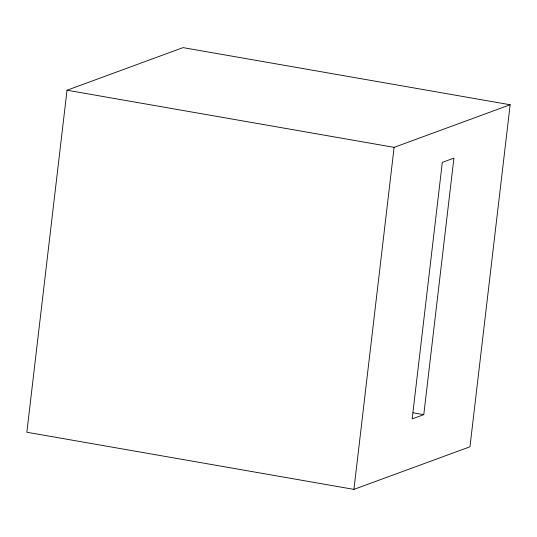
<?xml version="1.0" encoding="UTF-8"?>
<svg xmlns="http://www.w3.org/2000/svg" width="537" height="537" viewBox="0 0 537 537"><rect width="100%" height="100%" fill="white"/><g stroke="black" fill="none" stroke-linecap="round" stroke-linejoin="round"><path stroke-width="0.81" d="M67.031 90.223L26.85 432.251L353.93 489.382L469.969 446.777L510.15 104.749L183.07 47.618L67.031 90.223L394.104 147.36L510.15 104.749M353.93 489.382L394.104 147.36M423.78 414.645L453.913 158.126L442.307 162.389L412.174 418.907L423.78 414.645L413.04 412.772"/></g></svg>
